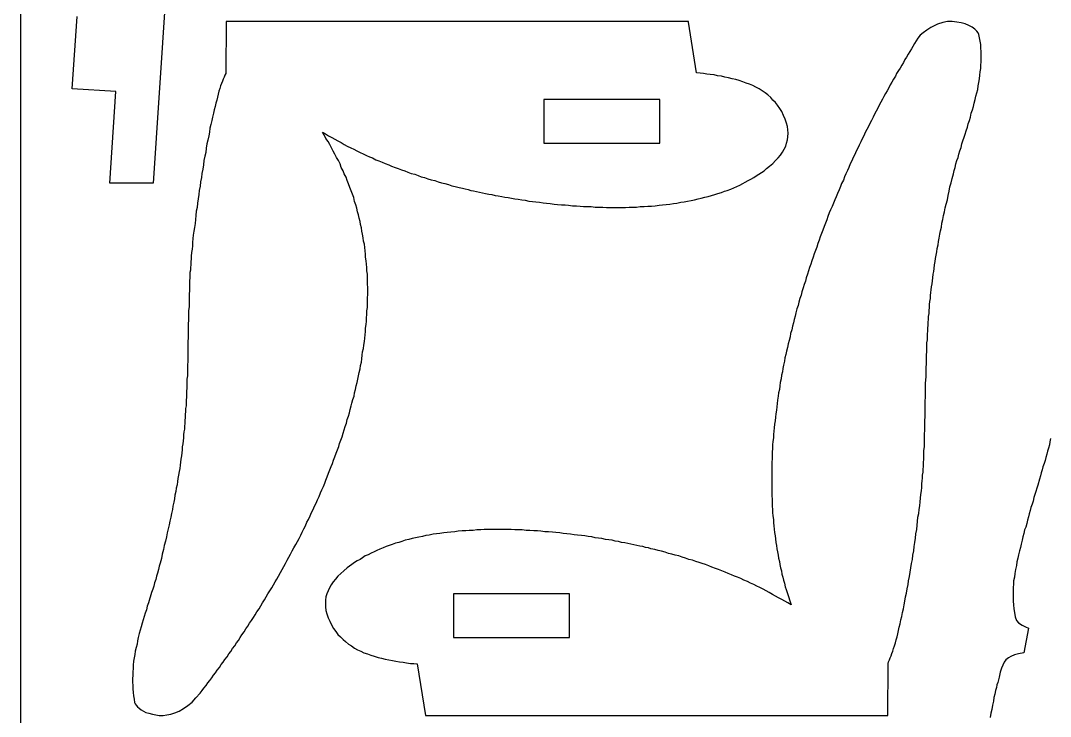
# Model space of a CAD drawing. Extents: x 11 to 591, y 39 to 419.
# Drawn here: x 11.2 to 71.6, y 62.9 to 103.7 of the extents above; entities that cross this region are included whole.
import ezdxf

# ---------------------------------------------------------------- set-up
doc = ezdxf.new("R2010")
doc.units = 0
doc.layers.get('0').update_dxf_attribs({"linetype": 'CONTINUOUS'})

msp = doc.modelspace()

# ---------------------------------------------------------------- linework, layer by layer
at = {"color": 5}
msp.add_line((11.215419, 418.930266), (11.215419, 38.955266), dxfattribs=at)
at = {"color": 3}
for p, q in [((20.115419, 111.180266), (18.990419, 94.180266)), ((14.240419, 99.705266), (14.540419, 103.955266)), ((23.265419, 103.655266), (23.240419, 100.605266)), ((50.365419, 103.655266), (23.265419, 103.655266)), ((50.365419, 103.630266), (50.365419, 103.655266)), ((50.840419, 100.655266), (50.365419, 103.630266)), ((64.565419, 103.305266), (64.340419, 103.155266)), ((64.765419, 103.405266), (64.565419, 103.305266)), ((64.965419, 103.505266), (64.765419, 103.405266)), ((65.265419, 103.605266), (64.965419, 103.505266)), ((65.540419, 103.655266), (65.265419, 103.605266)), ((65.815419, 103.655266), (65.540419, 103.655266)), ((66.090419, 103.630266), (65.815419, 103.655266)), ((66.340419, 103.580266), (66.090419, 103.630266)), ((66.590419, 103.530266), (66.340419, 103.580266)), ((66.790419, 103.430266), (66.590419, 103.530266)), ((66.990419, 103.330266), (66.790419, 103.430266)), ((67.140419, 103.205266), (66.990419, 103.330266)), ((63.815419, 102.680266), (63.715419, 102.530266)), ((63.940419, 102.855266), (63.815419, 102.680266)), ((64.115419, 103.005266), (63.940419, 102.855266)), ((64.340419, 103.155266), (64.115419, 103.005266)), ((67.265419, 103.105266), (67.140419, 103.205266)), ((67.340419, 103.005266), (67.265419, 103.105266)), ((67.390419, 102.905266), (67.340419, 103.005266)), ((67.415419, 102.705266), (67.390419, 102.905266)), ((67.465419, 102.505266), (67.415419, 102.705266)), ((63.440419, 102.055266), (63.340419, 101.905266)), ((63.515419, 102.205266), (63.440419, 102.055266)), ((63.615419, 102.380266), (63.515419, 102.205266)), ((63.715419, 102.530266), (63.615419, 102.380266)), ((67.490419, 102.305266), (67.465419, 102.505266)), ((67.490419, 102.105266), (67.490419, 102.305266)), ((67.515419, 101.905266), (67.490419, 102.105266)), ((63.040419, 101.430266), (62.965419, 101.255266)), ((63.140419, 101.580266), (63.040419, 101.430266)), ((63.240419, 101.755266), (63.140419, 101.580266)), ((63.340419, 101.905266), (63.240419, 101.755266)), ((67.515419, 101.705266), (67.515419, 101.905266)), ((67.515419, 101.505266), (67.515419, 101.705266)), ((67.515419, 101.305266), (67.515419, 101.505266)), ((62.765419, 100.930266), (62.665419, 100.780266)), ((62.865419, 101.105266), (62.765419, 100.930266)), ((62.965419, 101.255266), (62.865419, 101.105266)), ((67.465419, 100.705266), (67.490419, 100.905266)), ((67.490419, 101.105266), (67.515419, 101.305266)), ((67.490419, 100.905266), (67.490419, 101.105266)), ((23.090419, 100.280266), (23.040419, 100.155266)), ((23.140419, 100.405266), (23.090419, 100.280266)), ((23.190419, 100.505266), (23.140419, 100.405266)), ((23.240419, 100.605266), (23.190419, 100.505266)), ((51.040419, 100.630266), (50.840419, 100.655266)), ((51.240419, 100.605266), (51.040419, 100.630266)), ((51.440419, 100.580266), (51.240419, 100.605266)), ((51.640419, 100.555266), (51.440419, 100.580266)), ((51.865419, 100.530266), (51.640419, 100.555266)), ((52.065419, 100.480266), (51.865419, 100.530266)), ((52.290419, 100.455266), (52.065419, 100.480266)), ((52.490419, 100.405266), (52.290419, 100.455266)), ((52.715419, 100.355266), (52.490419, 100.405266)), ((52.915419, 100.305266), (52.715419, 100.355266)), ((53.140419, 100.255266), (52.915419, 100.305266)), ((53.340419, 100.205266), (53.140419, 100.255266)), ((53.540419, 100.130266), (53.340419, 100.205266)), ((62.390419, 100.280266), (62.290419, 100.105266)), ((62.490419, 100.455266), (62.390419, 100.280266)), ((62.565419, 100.605266), (62.490419, 100.455266)), ((62.665419, 100.780266), (62.565419, 100.605266)), ((67.390419, 100.080266), (67.415419, 100.305266)), ((67.415419, 100.305266), (67.440419, 100.505266)), ((67.440419, 100.505266), (67.465419, 100.705266)), ((16.790419, 99.555266), (14.240419, 99.705266)), ((22.890419, 99.730266), (22.840419, 99.580266)), ((22.940419, 99.880266), (22.890419, 99.730266)), ((22.990419, 100.030266), (22.940419, 99.880266)), ((23.040419, 100.155266), (22.990419, 100.030266)), ((53.740419, 100.055266), (53.540419, 100.130266)), ((53.940419, 99.980266), (53.740419, 100.055266)), ((54.140419, 99.905266), (53.940419, 99.980266)), ((54.315419, 99.805266), (54.140419, 99.905266)), ((54.515419, 99.705266), (54.315419, 99.805266)), ((54.690419, 99.605266), (54.515419, 99.705266)), ((54.865419, 99.480266), (54.690419, 99.605266)), ((62.015419, 99.605266), (61.915419, 99.430266)), ((62.115419, 99.780266), (62.015419, 99.605266)), ((62.190419, 99.955266), (62.115419, 99.780266)), ((62.290419, 100.105266), (62.190419, 99.955266)), ((67.265419, 99.480266), (67.315419, 99.680266)), ((67.315419, 99.680266), (67.340419, 99.880266)), ((67.340419, 99.880266), (67.390419, 100.080266)), ((16.440419, 94.180266), (16.790419, 99.555266)), ((22.715419, 99.055266), (22.665419, 98.880266)), ((22.765419, 99.230266), (22.715419, 99.055266)), ((22.790419, 99.405266), (22.765419, 99.230266)), ((22.840419, 99.580266), (22.790419, 99.405266)), ((55.015419, 99.355266), (54.865419, 99.480266)), ((55.190419, 99.205266), (55.015419, 99.355266)), ((55.315419, 99.055266), (55.190419, 99.205266)), ((55.465419, 98.905266), (55.315419, 99.055266)), ((61.740419, 99.105266), (61.640419, 98.930266)), ((61.815419, 99.255266), (61.740419, 99.105266)), ((61.915419, 99.430266), (61.815419, 99.255266)), ((67.115419, 98.880266), (67.165419, 99.080266)), ((67.165419, 99.080266), (67.215419, 99.280266)), ((67.215419, 99.280266), (67.265419, 99.480266)), ((22.565419, 98.480266), (22.515419, 98.280266)), ((22.615419, 98.680266), (22.565419, 98.480266)), ((22.665419, 98.880266), (22.615419, 98.680266)), ((55.590419, 98.755266), (55.465419, 98.905266)), ((55.715419, 98.555266), (55.590419, 98.755266)), ((55.840419, 98.380266), (55.715419, 98.555266)), ((61.365419, 98.405266), (61.265419, 98.230266)), ((61.465419, 98.580266), (61.365419, 98.405266)), ((61.540419, 98.755266), (61.465419, 98.580266)), ((61.640419, 98.930266), (61.540419, 98.755266)), ((66.940419, 98.280266), (67.015419, 98.480266)), ((67.015419, 98.480266), (67.065419, 98.680266)), ((67.065419, 98.680266), (67.115419, 98.880266)), ((22.415419, 97.855266), (22.365419, 97.630266)), ((22.465419, 98.055266), (22.415419, 97.855266)), ((22.515419, 98.280266), (22.465419, 98.055266)), ((55.940419, 98.155266), (55.840419, 98.380266)), ((56.040419, 97.930266), (55.940419, 98.155266)), ((56.115419, 97.705266), (56.040419, 97.930266)), ((61.090419, 97.855266), (60.990419, 97.680266)), ((61.190419, 98.055266), (61.090419, 97.855266)), ((61.265419, 98.230266), (61.190419, 98.055266)), ((66.765419, 97.655266), (66.840419, 97.855266)), ((66.840419, 97.855266), (66.890419, 98.055266)), ((66.890419, 98.055266), (66.940419, 98.280266)), ((22.315419, 97.405266), (22.290419, 97.180266)), ((22.365419, 97.630266), (22.315419, 97.405266)), ((56.165419, 97.505266), (56.115419, 97.705266)), ((56.190419, 97.305266), (56.165419, 97.505266)), ((56.215419, 97.105266), (56.190419, 97.305266)), ((60.815419, 97.330266), (60.715419, 97.155266)), ((60.915419, 97.505266), (60.815419, 97.330266)), ((60.990419, 97.680266), (60.915419, 97.505266)), ((66.590419, 97.055266), (66.640419, 97.255266)), ((66.640419, 97.255266), (66.715419, 97.455266)), ((66.715419, 97.455266), (66.765419, 97.655266)), ((22.190419, 96.705266), (22.140419, 96.480266)), ((22.240419, 96.955266), (22.190419, 96.705266)), ((22.290419, 97.180266), (22.240419, 96.955266)), ((29.015419, 97.005266), (28.915419, 97.180266)), ((28.915419, 97.180266), (29.090419, 97.080266)), ((29.115419, 96.805266), (29.015419, 97.005266)), ((29.090419, 97.080266), (29.265419, 96.955266)), ((29.240419, 96.630266), (29.115419, 96.805266)), ((29.340419, 96.455266), (29.240419, 96.630266)), ((29.265419, 96.955266), (29.465419, 96.855266)), ((29.465419, 96.855266), (29.640419, 96.755266)), ((29.640419, 96.755266), (29.815419, 96.655266)), ((29.815419, 96.655266), (30.015419, 96.555266)), ((56.115419, 96.530266), (56.165419, 96.730266)), ((56.165419, 96.730266), (56.190419, 96.905266)), ((56.190419, 96.905266), (56.215419, 97.105266)), ((60.465419, 96.605266), (60.365419, 96.405266)), ((60.540419, 96.780266), (60.465419, 96.605266)), ((60.640419, 96.955266), (60.540419, 96.780266)), ((60.715419, 97.155266), (60.640419, 96.955266)), ((66.390419, 96.480266), (66.590419, 97.055266)), ((22.065419, 95.980266), (22.015419, 95.755266)), ((22.090419, 96.230266), (22.065419, 95.980266)), ((22.140419, 96.480266), (22.090419, 96.230266)), ((29.440419, 96.255266), (29.340419, 96.455266)), ((29.540419, 96.055266), (29.440419, 96.255266)), ((29.640419, 95.880266), (29.540419, 96.055266)), ((30.015419, 96.555266), (30.190419, 96.455266)), ((30.190419, 96.455266), (30.365419, 96.355266)), ((30.365419, 96.355266), (30.565419, 96.255266)), ((30.565419, 96.255266), (30.740419, 96.180266)), ((30.740419, 96.180266), (30.915419, 96.080266)), ((30.915419, 96.080266), (31.115419, 95.980266)), ((31.115419, 95.980266), (31.290419, 95.905266)), ((55.765419, 95.830266), (55.865419, 96.005266)), ((55.865419, 96.005266), (55.965419, 96.180266)), ((55.965419, 96.180266), (56.065419, 96.355266)), ((56.065419, 96.355266), (56.115419, 96.530266)), ((60.190419, 96.055266), (60.115419, 95.855266)), ((60.290419, 96.230266), (60.190419, 96.055266)), ((60.365419, 96.405266), (60.290419, 96.230266)), ((66.215419, 95.880266), (66.265419, 96.080266)), ((66.265419, 96.080266), (66.340419, 96.280266)), ((66.340419, 96.280266), (66.390419, 96.480266)), ((21.965419, 95.505266), (21.940419, 95.255266)), ((22.015419, 95.755266), (21.965419, 95.505266)), ((29.740419, 95.680266), (29.640419, 95.880266)), ((29.840419, 95.505266), (29.740419, 95.680266)), ((29.940419, 95.305266), (29.840419, 95.505266)), ((31.290419, 95.905266), (31.490419, 95.805266)), ((31.490419, 95.805266), (31.665419, 95.730266)), ((31.665419, 95.730266), (31.840419, 95.655266)), ((31.840419, 95.655266), (32.040419, 95.555266)), ((32.040419, 95.555266), (32.215419, 95.480266)), ((32.215419, 95.480266), (32.415419, 95.405266)), ((32.415419, 95.405266), (32.590419, 95.330266)), ((55.315419, 95.330266), (55.465419, 95.505266)), ((55.465419, 95.505266), (55.615419, 95.655266)), ((55.615419, 95.655266), (55.765419, 95.830266)), ((59.940419, 95.480266), (59.840419, 95.305266)), ((60.015419, 95.680266), (59.940419, 95.480266)), ((60.115419, 95.855266), (60.015419, 95.680266)), ((66.040419, 95.305266), (66.090419, 95.505266)), ((66.090419, 95.505266), (66.165419, 95.680266)), ((66.165419, 95.680266), (66.215419, 95.880266)), ((21.890419, 95.005266), (21.840419, 94.755266)), ((21.940419, 95.255266), (21.890419, 95.005266)), ((30.015419, 95.105266), (29.940419, 95.305266)), ((30.115419, 94.905266), (30.015419, 95.105266)), ((30.190419, 94.730266), (30.115419, 94.905266)), ((32.590419, 95.330266), (32.790419, 95.255266)), ((32.790419, 95.255266), (32.965419, 95.180266)), ((32.965419, 95.180266), (33.165419, 95.105266)), ((33.165419, 95.105266), (33.340419, 95.030266)), ((33.340419, 95.030266), (33.540419, 94.955266)), ((33.540419, 94.955266), (33.740419, 94.905266)), ((33.740419, 94.905266), (33.915419, 94.830266)), ((33.915419, 94.830266), (34.115419, 94.755266)), ((54.490419, 94.705266), (54.640419, 94.805266)), ((54.640419, 94.805266), (54.790419, 94.905266)), ((54.790419, 94.905266), (54.940419, 95.030266)), ((54.940419, 95.030266), (55.115419, 95.180266)), ((55.115419, 95.180266), (55.315419, 95.330266)), ((59.690419, 94.930266), (59.590419, 94.730266)), ((59.765419, 95.105266), (59.690419, 94.930266)), ((59.840419, 95.305266), (59.765419, 95.105266)), ((65.890419, 94.730266), (65.940419, 94.930266)), ((65.940419, 94.930266), (65.990419, 95.105266)), ((65.990419, 95.105266), (66.040419, 95.305266)), ((18.990419, 94.180266), (16.440419, 94.180266)), ((21.765419, 94.255266), (21.740419, 94.005266)), ((21.815419, 94.505266), (21.765419, 94.255266)), ((21.840419, 94.755266), (21.815419, 94.505266)), ((30.290419, 94.530266), (30.190419, 94.730266)), ((30.365419, 94.330266), (30.290419, 94.530266)), ((30.440419, 94.130266), (30.365419, 94.330266)), ((34.115419, 94.755266), (34.315419, 94.705266)), ((34.315419, 94.705266), (34.515419, 94.630266)), ((34.515419, 94.630266), (34.690419, 94.555266)), ((34.690419, 94.555266), (34.890419, 94.505266)), ((34.890419, 94.505266), (35.090419, 94.430266)), ((35.090419, 94.430266), (35.290419, 94.380266)), ((35.290419, 94.380266), (35.490419, 94.330266)), ((35.490419, 94.330266), (35.690419, 94.255266)), ((35.690419, 94.255266), (35.890419, 94.205266)), ((35.890419, 94.205266), (36.090419, 94.155266)), ((53.540419, 94.155266), (53.690419, 94.230266)), ((53.690419, 94.230266), (53.865419, 94.330266)), ((53.865419, 94.330266), (54.015419, 94.405266)), ((54.015419, 94.405266), (54.190419, 94.505266)), ((54.190419, 94.505266), (54.340419, 94.605266)), ((54.340419, 94.605266), (54.490419, 94.705266)), ((59.440419, 94.355266), (59.340419, 94.155266)), ((59.515419, 94.555266), (59.440419, 94.355266)), ((59.590419, 94.730266), (59.515419, 94.555266)), ((65.690419, 93.955266), (65.765419, 94.205266)), ((65.765419, 94.205266), (65.815419, 94.455266)), ((65.815419, 94.455266), (65.890419, 94.730266)), ((21.690419, 93.755266), (21.665419, 93.505266)), ((21.740419, 94.005266), (21.690419, 93.755266)), ((30.515419, 93.930266), (30.440419, 94.130266)), ((30.590419, 93.730266), (30.515419, 93.930266)), ((30.665419, 93.530266), (30.590419, 93.730266)), ((36.090419, 94.155266), (36.290419, 94.105266)), ((36.290419, 94.105266), (36.490419, 94.030266)), ((36.490419, 94.030266), (36.690419, 93.980266)), ((36.690419, 93.980266), (36.915419, 93.930266)), ((36.915419, 93.930266), (37.115419, 93.880266)), ((37.115419, 93.880266), (37.265419, 93.855266)), ((37.265419, 93.855266), (37.440419, 93.805266)), ((37.440419, 93.805266), (37.615419, 93.755266)), ((37.615419, 93.755266), (37.765419, 93.730266)), ((37.765419, 93.730266), (37.940419, 93.680266)), ((37.940419, 93.680266), (38.115419, 93.655266)), ((38.115419, 93.655266), (38.290419, 93.605266)), ((38.290419, 93.605266), (38.465419, 93.580266)), ((38.465419, 93.580266), (38.665419, 93.530266)), ((51.915419, 93.505266), (52.090419, 93.580266)), ((52.090419, 93.580266), (52.290419, 93.630266)), ((52.290419, 93.630266), (52.465419, 93.705266)), ((52.465419, 93.705266), (52.640419, 93.755266)), ((52.640419, 93.755266), (52.840419, 93.830266)), ((52.840419, 93.830266), (53.015419, 93.905266)), ((53.015419, 93.905266), (53.190419, 93.980266)), ((53.190419, 93.980266), (53.365419, 94.055266)), ((53.365419, 94.055266), (53.540419, 94.155266)), ((59.090419, 93.580266), (59.015419, 93.380266)), ((59.190419, 93.780266), (59.090419, 93.580266)), ((59.265419, 93.980266), (59.190419, 93.780266)), ((59.340419, 94.155266), (59.265419, 93.980266)), ((65.590419, 93.455266), (65.640419, 93.705266)), ((65.640419, 93.705266), (65.690419, 93.955266)), ((21.590419, 93.005266), (21.565419, 92.755266)), ((21.615419, 93.255266), (21.590419, 93.005266)), ((21.665419, 93.505266), (21.615419, 93.255266)), ((30.740419, 93.330266), (30.665419, 93.530266)), ((30.790419, 93.105266), (30.740419, 93.330266)), ((30.865419, 92.905266), (30.790419, 93.105266)), ((38.665419, 93.530266), (38.840419, 93.505266)), ((38.840419, 93.505266), (39.040419, 93.455266)), ((39.040419, 93.455266), (39.215419, 93.430266)), ((39.215419, 93.430266), (39.415419, 93.405266)), ((39.415419, 93.405266), (39.590419, 93.355266)), ((39.590419, 93.355266), (39.790419, 93.330266)), ((39.790419, 93.330266), (39.990419, 93.305266)), ((39.990419, 93.305266), (40.190419, 93.255266)), ((40.190419, 93.255266), (40.390419, 93.230266)), ((40.390419, 93.230266), (40.590419, 93.205266)), ((40.590419, 93.205266), (40.790419, 93.180266)), ((40.790419, 93.180266), (41.015419, 93.130266)), ((41.015419, 93.130266), (41.215419, 93.105266)), ((41.215419, 93.105266), (41.415419, 93.080266)), ((41.415419, 93.080266), (41.640419, 93.055266)), ((41.640419, 93.055266), (41.840419, 93.030266)), ((41.840419, 93.030266), (42.040419, 93.005266)), ((42.040419, 93.005266), (42.265419, 92.980266)), ((42.265419, 92.980266), (42.490419, 92.955266)), ((49.265419, 92.955266), (49.490419, 92.980266)), ((49.490419, 92.980266), (49.690419, 93.005266)), ((49.690419, 93.005266), (49.915419, 93.055266)), ((49.915419, 93.055266), (50.115419, 93.080266)), ((50.115419, 93.080266), (50.315419, 93.130266)), ((50.315419, 93.130266), (50.515419, 93.155266)), ((50.515419, 93.155266), (50.715419, 93.205266)), ((50.715419, 93.205266), (50.940419, 93.255266)), ((50.940419, 93.255266), (51.115419, 93.305266)), ((51.115419, 93.305266), (51.315419, 93.355266)), ((51.315419, 93.355266), (51.515419, 93.405266)), ((51.515419, 93.405266), (51.715419, 93.455266)), ((51.715419, 93.455266), (51.915419, 93.505266)), ((58.865419, 93.005266), (58.790419, 92.805266)), ((58.940419, 93.205266), (58.865419, 93.005266)), ((59.015419, 93.380266), (58.940419, 93.205266)), ((65.465419, 92.955266), (65.540419, 93.205266)), ((65.540419, 93.205266), (65.590419, 93.455266)), ((21.515419, 92.530266), (21.490419, 92.280266)), ((21.565419, 92.755266), (21.515419, 92.530266)), ((30.915419, 92.705266), (30.865419, 92.905266)), ((30.965419, 92.505266), (30.915419, 92.705266)), ((31.015419, 92.330266), (30.965419, 92.505266)), ((42.490419, 92.955266), (42.690419, 92.930266)), ((42.690419, 92.930266), (42.915419, 92.905266)), ((42.915419, 92.905266), (43.140419, 92.905266)), ((43.140419, 92.905266), (43.340419, 92.880266)), ((43.340419, 92.880266), (43.565419, 92.855266)), ((43.565419, 92.855266), (43.790419, 92.855266)), ((43.790419, 92.855266), (44.015419, 92.830266)), ((44.015419, 92.830266), (44.215419, 92.805266)), ((44.215419, 92.805266), (44.440419, 92.805266)), ((44.440419, 92.805266), (44.665419, 92.805266)), ((44.665419, 92.805266), (44.890419, 92.780266)), ((44.890419, 92.780266), (45.115419, 92.780266)), ((45.115419, 92.780266), (45.340419, 92.780266)), ((45.340419, 92.780266), (45.565419, 92.755266)), ((45.565419, 92.755266), (45.765419, 92.755266)), ((45.765419, 92.755266), (45.990419, 92.755266)), ((45.990419, 92.755266), (46.215419, 92.755266)), ((46.215419, 92.755266), (46.440419, 92.755266)), ((46.440419, 92.755266), (46.665419, 92.755266)), ((46.665419, 92.755266), (46.890419, 92.780266)), ((46.890419, 92.780266), (47.115419, 92.780266)), ((47.115419, 92.780266), (47.315419, 92.780266)), ((47.315419, 92.780266), (47.540419, 92.805266)), ((47.540419, 92.805266), (47.765419, 92.805266)), ((47.765419, 92.805266), (47.990419, 92.830266)), ((47.990419, 92.830266), (48.190419, 92.830266)), ((48.190419, 92.830266), (48.415419, 92.855266)), ((48.415419, 92.855266), (48.640419, 92.880266)), ((48.640419, 92.880266), (48.840419, 92.905266)), ((48.840419, 92.905266), (49.065419, 92.930266)), ((49.065419, 92.930266), (49.265419, 92.955266)), ((58.615419, 92.430266), (58.540419, 92.230266)), ((58.690419, 92.605266), (58.615419, 92.430266)), ((58.790419, 92.805266), (58.690419, 92.605266)), ((65.315419, 92.280266), (65.365419, 92.505266)), ((65.365419, 92.505266), (65.415419, 92.730266)), ((65.415419, 92.730266), (65.465419, 92.955266)), ((21.440419, 91.805266), (21.415419, 91.580266)), ((21.465419, 92.055266), (21.440419, 91.805266)), ((21.490419, 92.280266), (21.465419, 92.055266)), ((31.065419, 92.130266), (31.015419, 92.330266)), ((31.115419, 91.930266), (31.065419, 92.130266)), ((31.140419, 91.755266), (31.115419, 91.930266)), ((31.190419, 91.555266), (31.140419, 91.755266)), ((58.390419, 91.830266), (58.315419, 91.630266)), ((58.465419, 92.030266), (58.390419, 91.830266)), ((58.540419, 92.230266), (58.465419, 92.030266)), ((65.190419, 91.605266), (65.215419, 91.830266)), ((65.215419, 91.830266), (65.265419, 92.055266)), ((65.265419, 92.055266), (65.315419, 92.280266)), ((21.365419, 91.355266), (21.340419, 91.130266)), ((21.415419, 91.580266), (21.365419, 91.355266)), ((31.215419, 91.355266), (31.190419, 91.555266)), ((31.265419, 91.180266), (31.215419, 91.355266)), ((31.290419, 90.980266), (31.265419, 91.180266)), ((58.165419, 91.230266), (58.090419, 91.030266)), ((58.240419, 91.430266), (58.165419, 91.230266)), ((58.315419, 91.630266), (58.240419, 91.430266)), ((65.065419, 90.955266), (65.090419, 91.180266)), ((65.090419, 91.180266), (65.140419, 91.380266)), ((65.140419, 91.380266), (65.190419, 91.605266)), ((21.315419, 90.930266), (21.290419, 90.705266)), ((21.290419, 90.705266), (21.290419, 90.505266)), ((21.340419, 91.130266), (21.315419, 90.930266)), ((31.315419, 90.780266), (31.290419, 90.980266)), ((31.365419, 90.605266), (31.315419, 90.780266)), ((31.390419, 90.405266), (31.365419, 90.605266)), ((57.940419, 90.630266), (57.890419, 90.430266)), ((58.015419, 90.830266), (57.940419, 90.630266)), ((58.090419, 91.030266), (58.015419, 90.830266)), ((64.940419, 90.355266), (64.990419, 90.555266)), ((64.990419, 90.555266), (65.015419, 90.755266)), ((65.015419, 90.755266), (65.065419, 90.955266)), ((21.240419, 90.105266), (21.215419, 89.905266)), ((21.265419, 90.305266), (21.240419, 90.105266)), ((21.290419, 90.505266), (21.265419, 90.305266)), ((31.415419, 90.205266), (31.390419, 90.405266)), ((31.440419, 90.005266), (31.415419, 90.205266)), ((31.440419, 89.830266), (31.440419, 90.005266)), ((57.740419, 90.030266), (57.665419, 89.830266)), ((57.815419, 90.230266), (57.740419, 90.030266)), ((57.890419, 90.430266), (57.815419, 90.230266)), ((64.840419, 89.755266), (64.890419, 89.955266)), ((64.890419, 89.955266), (64.915419, 90.155266)), ((64.915419, 90.155266), (64.940419, 90.355266)), ((21.190419, 89.380266), (21.165419, 89.230266)), ((21.215419, 89.730266), (21.190419, 89.555266)), ((21.190419, 89.555266), (21.190419, 89.380266)), ((21.215419, 89.905266), (21.215419, 89.730266)), ((31.465419, 89.630266), (31.440419, 89.830266)), ((31.490419, 89.430266), (31.465419, 89.630266)), ((31.515419, 89.230266), (31.490419, 89.430266)), ((57.540419, 89.430266), (57.465419, 89.230266)), ((57.590419, 89.630266), (57.540419, 89.430266)), ((57.665419, 89.830266), (57.590419, 89.630266)), ((64.765419, 89.180266), (64.790419, 89.380266)), ((64.790419, 89.380266), (64.815419, 89.580266)), ((64.815419, 89.580266), (64.840419, 89.755266)), ((21.165419, 89.080266), (21.140419, 88.930266)), ((21.140419, 88.930266), (21.140419, 88.780266)), ((21.140419, 88.780266), (21.140419, 88.655266)), ((21.165419, 89.230266), (21.165419, 89.080266)), ((31.515419, 89.030266), (31.515419, 89.230266)), ((31.540419, 88.830266), (31.515419, 89.030266)), ((31.540419, 88.655266), (31.540419, 88.830266)), ((57.340419, 88.830266), (57.265419, 88.630266)), ((57.390419, 89.030266), (57.340419, 88.830266)), ((57.465419, 89.230266), (57.390419, 89.030266)), ((64.690419, 88.630266), (64.715419, 88.830266)), ((64.715419, 88.830266), (64.740419, 89.005266)), ((64.740419, 89.005266), (64.765419, 89.180266)), ((21.140419, 88.655266), (21.115419, 88.405266)), ((21.115419, 88.405266), (21.115419, 88.155266)), ((21.115419, 88.155266), (21.115419, 87.905266)), ((31.540419, 88.455266), (31.540419, 88.655266)), ((31.540419, 88.255266), (31.540419, 88.455266)), ((31.565419, 88.055266), (31.540419, 88.255266)), ((57.140419, 88.230266), (57.090419, 88.030266)), ((57.215419, 88.430266), (57.140419, 88.230266)), ((57.265419, 88.630266), (57.215419, 88.430266)), ((64.615419, 88.105266), (64.640419, 88.280266)), ((64.640419, 88.280266), (64.665419, 88.455266)), ((64.665419, 88.455266), (64.690419, 88.630266)), ((21.115419, 87.905266), (21.090419, 87.655266)), ((21.090419, 87.655266), (21.090419, 87.405266)), ((31.540419, 87.455266), (31.565419, 87.655266)), ((31.565419, 87.855266), (31.565419, 88.055266)), ((31.565419, 87.655266), (31.565419, 87.855266)), ((56.965419, 87.605266), (56.890419, 87.405266)), ((57.015419, 87.805266), (56.965419, 87.605266)), ((57.090419, 88.030266), (57.015419, 87.805266)), ((64.540419, 87.580266), (64.565419, 87.755266)), ((64.540419, 87.405266), (64.540419, 87.580266)), ((64.565419, 87.755266), (64.590419, 87.930266)), ((64.590419, 87.930266), (64.615419, 88.105266)), ((21.090419, 86.930266), (21.065419, 86.705266)), ((21.090419, 87.405266), (21.090419, 87.155266)), ((21.090419, 87.155266), (21.090419, 86.930266)), ((31.540419, 87.255266), (31.540419, 87.455266)), ((31.540419, 87.055266), (31.540419, 87.255266)), ((31.540419, 86.880266), (31.540419, 87.055266)), ((56.790419, 87.005266), (56.715419, 86.805266)), ((56.840419, 87.205266), (56.790419, 87.005266)), ((56.890419, 87.405266), (56.840419, 87.205266)), ((64.490419, 87.055266), (64.515419, 87.230266)), ((64.490419, 86.880266), (64.490419, 87.055266)), ((64.515419, 87.230266), (64.540419, 87.405266)), ((21.065419, 86.705266), (21.065419, 86.255266)), ((31.490419, 86.280266), (31.515419, 86.480266)), ((31.515419, 86.680266), (31.540419, 86.880266)), ((31.515419, 86.480266), (31.515419, 86.680266)), ((56.615419, 86.380266), (56.565419, 86.180266)), ((56.665419, 86.580266), (56.615419, 86.380266)), ((56.715419, 86.805266), (56.665419, 86.580266)), ((64.440419, 86.355266), (64.465419, 86.530266)), ((64.440419, 86.180266), (64.440419, 86.355266)), ((64.465419, 86.705266), (64.490419, 86.880266)), ((64.465419, 86.530266), (64.465419, 86.705266)), ((21.040419, 85.805266), (21.015419, 84.180266)), ((21.065419, 86.255266), (21.040419, 85.805266)), ((31.440419, 85.680266), (31.465419, 85.880266)), ((31.465419, 85.880266), (31.490419, 86.080266)), ((31.490419, 86.080266), (31.490419, 86.280266)), ((56.465419, 85.780266), (56.415419, 85.580266)), ((56.515419, 85.980266), (56.465419, 85.780266)), ((56.565419, 86.180266), (56.515419, 85.980266)), ((64.390419, 85.680266), (64.415419, 85.855266)), ((64.415419, 86.030266), (64.440419, 86.180266)), ((64.415419, 85.855266), (64.415419, 86.030266)), ((31.390419, 85.080266), (31.415419, 85.280266)), ((31.415419, 85.280266), (31.440419, 85.480266)), ((31.440419, 85.480266), (31.440419, 85.680266)), ((56.315419, 85.155266), (56.265419, 84.955266)), ((56.340419, 85.355266), (56.315419, 85.155266)), ((56.415419, 85.580266), (56.340419, 85.355266)), ((64.365419, 85.330266), (64.390419, 85.505266)), ((64.365419, 85.155266), (64.365419, 85.330266)), ((64.365419, 84.980266), (64.365419, 85.155266)), ((64.390419, 85.505266), (64.390419, 85.680266)), ((31.315419, 84.480266), (31.340419, 84.680266)), ((31.340419, 84.680266), (31.365419, 84.880266)), ((31.365419, 84.880266), (31.390419, 85.080266)), ((56.165419, 84.530266), (56.115419, 84.330266)), ((56.215419, 84.755266), (56.165419, 84.530266)), ((56.265419, 84.955266), (56.215419, 84.755266)), ((64.340419, 84.805266), (64.365419, 84.980266)), ((64.340419, 84.630266), (64.340419, 84.805266)), ((64.340419, 84.455266), (64.340419, 84.630266)), ((21.015419, 84.180266), (21.015419, 83.805266)), ((31.215419, 83.880266), (31.240419, 84.080266)), ((31.240419, 84.080266), (31.265419, 84.280266)), ((31.265419, 84.280266), (31.315419, 84.480266)), ((56.015419, 83.930266), (55.990419, 83.730266)), ((56.065419, 84.130266), (56.015419, 83.930266)), ((56.115419, 84.330266), (56.065419, 84.130266)), ((64.315419, 84.105266), (64.340419, 84.280266)), ((64.315419, 83.930266), (64.315419, 84.105266)), ((64.315419, 83.755266), (64.315419, 83.930266)), ((64.340419, 84.280266), (64.340419, 84.455266)), ((21.015419, 83.805266), (20.990419, 83.430266)), ((20.990419, 83.430266), (20.990419, 83.230266)), ((31.115419, 83.280266), (31.140419, 83.480266)), ((31.140419, 83.480266), (31.190419, 83.680266)), ((31.190419, 83.680266), (31.215419, 83.880266)), ((55.890419, 83.305266), (55.865419, 83.105266)), ((55.940419, 83.505266), (55.890419, 83.305266)), ((55.990419, 83.730266), (55.940419, 83.505266)), ((64.290419, 83.380266), (64.315419, 83.555266)), ((64.290419, 83.205266), (64.290419, 83.380266)), ((64.315419, 83.555266), (64.315419, 83.755266)), ((20.990419, 82.880266), (20.965419, 82.680266)), ((20.990419, 83.230266), (20.990419, 83.055266)), ((20.990419, 83.055266), (20.990419, 82.880266)), ((30.990419, 82.680266), (31.015419, 82.880266)), ((31.015419, 82.880266), (31.065419, 83.080266)), ((31.065419, 83.080266), (31.115419, 83.280266)), ((55.790419, 82.705266), (55.740419, 82.480266)), ((55.815419, 82.905266), (55.790419, 82.705266)), ((55.865419, 83.105266), (55.815419, 82.905266)), ((64.265419, 82.430266), (64.290419, 82.830266)), ((64.290419, 82.830266), (64.290419, 83.205266)), ((20.965419, 82.155266), (20.940419, 81.980266)), ((20.965419, 82.680266), (20.965419, 82.505266)), ((20.965419, 82.505266), (20.965419, 82.330266)), ((20.965419, 82.330266), (20.965419, 82.155266)), ((30.840419, 82.080266), (30.890419, 82.280266)), ((30.890419, 82.280266), (30.940419, 82.480266)), ((30.940419, 82.480266), (30.990419, 82.680266)), ((55.715419, 82.280266), (55.690419, 82.080266)), ((55.740419, 82.480266), (55.715419, 82.280266)), ((64.240419, 80.580266), (64.265419, 82.430266)), ((20.940419, 81.630266), (20.915419, 81.455266)), ((20.940419, 81.980266), (20.940419, 81.805266)), ((20.940419, 81.805266), (20.940419, 81.630266)), ((30.690419, 81.480266), (30.765419, 81.680266)), ((30.765419, 81.680266), (30.790419, 81.880266)), ((30.790419, 81.880266), (30.840419, 82.080266)), ((55.615419, 81.680266), (55.590419, 81.455266)), ((55.640419, 81.880266), (55.615419, 81.680266)), ((55.690419, 82.080266), (55.640419, 81.880266)), ((20.915419, 81.105266), (20.890419, 80.955266)), ((20.890419, 80.955266), (20.890419, 80.780266)), ((20.915419, 81.455266), (20.915419, 81.280266)), ((20.915419, 81.280266), (20.915419, 81.105266)), ((30.490419, 80.705266), (30.540419, 80.905266)), ((30.540419, 80.905266), (30.590419, 81.105266)), ((30.590419, 81.105266), (30.640419, 81.280266)), ((30.640419, 81.280266), (30.690419, 81.480266)), ((55.540419, 81.055266), (55.515419, 80.855266)), ((55.565419, 81.255266), (55.540419, 81.055266)), ((55.590419, 81.455266), (55.565419, 81.255266)), ((20.865419, 80.430266), (20.840419, 80.255266)), ((20.890419, 80.780266), (20.865419, 80.605266)), ((20.865419, 80.605266), (20.865419, 80.430266)), ((30.315419, 80.105266), (30.365419, 80.305266)), ((30.365419, 80.305266), (30.440419, 80.505266)), ((30.440419, 80.505266), (30.490419, 80.705266)), ((55.465419, 80.455266), (55.440419, 80.230266)), ((55.490419, 80.655266), (55.465419, 80.455266)), ((55.515419, 80.855266), (55.490419, 80.655266)), ((64.215419, 80.130266), (64.240419, 80.580266)), ((20.815419, 79.755266), (20.790419, 79.580266)), ((20.840419, 80.080266), (20.815419, 79.930266)), ((20.815419, 79.930266), (20.815419, 79.755266)), ((20.840419, 80.255266), (20.840419, 80.080266)), ((30.115419, 79.505266), (30.190419, 79.705266)), ((30.190419, 79.705266), (30.240419, 79.905266)), ((30.240419, 79.905266), (30.315419, 80.105266)), ((55.390419, 79.830266), (55.365419, 79.630266)), ((55.415419, 80.030266), (55.390419, 79.830266)), ((55.440419, 80.230266), (55.415419, 80.030266)), ((64.190419, 79.455266), (64.215419, 79.680266)), ((64.215419, 79.680266), (64.215419, 80.130266)), ((20.765419, 79.230266), (20.740419, 79.055266)), ((20.790419, 79.580266), (20.765419, 79.405266)), ((20.765419, 79.405266), (20.765419, 79.230266)), ((29.915419, 78.905266), (29.990419, 79.105266)), ((29.990419, 79.105266), (30.065419, 79.305266)), ((30.065419, 79.305266), (30.115419, 79.505266)), ((55.340419, 79.230266), (55.315419, 79.030266)), ((55.365419, 79.630266), (55.340419, 79.430266)), ((55.340419, 79.430266), (55.340419, 79.230266)), ((64.190419, 79.205266), (64.190419, 79.455266)), ((64.190419, 78.980266), (64.190419, 79.205266)), ((71.590419, 79.205266), (71.540419, 79.005266)), ((20.690419, 78.530266), (20.665419, 78.355266)), ((20.715419, 78.880266), (20.690419, 78.705266)), ((20.690419, 78.705266), (20.690419, 78.530266)), ((20.740419, 79.055266), (20.715419, 78.880266)), ((29.715419, 78.330266), (29.790419, 78.530266)), ((29.790419, 78.530266), (29.865419, 78.730266)), ((29.865419, 78.730266), (29.915419, 78.905266)), ((55.290419, 78.605266), (55.265419, 78.405266)), ((55.315419, 79.030266), (55.290419, 78.830266)), ((55.290419, 78.830266), (55.290419, 78.605266)), ((64.165419, 78.480266), (64.190419, 78.730266)), ((64.165419, 78.230266), (64.165419, 78.480266)), ((64.190419, 78.730266), (64.190419, 78.980266)), ((71.465419, 78.630266), (71.415419, 78.455266)), ((71.515419, 78.830266), (71.465419, 78.630266)), ((71.540419, 79.005266), (71.515419, 78.830266)), ((20.615419, 77.980266), (20.590419, 77.805266)), ((20.640419, 78.180266), (20.615419, 77.980266)), ((20.665419, 78.355266), (20.640419, 78.180266)), ((29.490419, 77.730266), (29.565419, 77.930266)), ((29.565419, 77.930266), (29.640419, 78.130266)), ((29.640419, 78.130266), (29.715419, 78.330266)), ((55.265419, 78.005266), (55.240419, 77.805266)), ((55.265419, 78.405266), (55.265419, 78.205266)), ((55.265419, 78.205266), (55.265419, 78.005266)), ((64.140419, 77.830266), (64.165419, 77.955266)), ((64.165419, 77.955266), (64.165419, 78.230266)), ((71.265419, 77.905266), (71.215419, 77.730266)), ((71.315419, 78.080266), (71.265419, 77.905266)), ((71.365419, 78.280266), (71.315419, 78.080266)), ((71.415419, 78.455266), (71.365419, 78.280266)), ((20.540419, 77.430266), (20.515419, 77.255266)), ((20.565419, 77.630266), (20.540419, 77.430266)), ((20.590419, 77.805266), (20.565419, 77.630266)), ((29.265419, 77.155266), (29.340419, 77.355266)), ((29.340419, 77.355266), (29.415419, 77.555266)), ((29.415419, 77.555266), (29.490419, 77.730266)), ((55.240419, 77.805266), (55.240419, 77.605266)), ((55.240419, 77.605266), (55.240419, 77.405266)), ((55.240419, 77.405266), (55.240419, 77.205266)), ((64.115419, 77.405266), (64.140419, 77.555266)), ((64.115419, 77.230266), (64.115419, 77.405266)), ((64.140419, 77.705266), (64.140419, 77.830266)), ((64.140419, 77.555266), (64.140419, 77.705266)), ((71.090419, 77.355266), (71.040419, 77.180266)), ((71.140419, 77.530266), (71.090419, 77.355266)), ((71.215419, 77.730266), (71.140419, 77.530266)), ((20.415419, 76.680266), (20.390419, 76.480266)), ((20.440419, 76.855266), (20.415419, 76.680266)), ((20.465419, 77.055266), (20.440419, 76.855266)), ((20.515419, 77.255266), (20.465419, 77.055266)), ((29.040419, 76.580266), (29.115419, 76.755266)), ((29.115419, 76.755266), (29.190419, 76.955266)), ((29.190419, 76.955266), (29.265419, 77.155266)), ((55.240419, 77.205266), (55.240419, 77.005266)), ((55.240419, 77.005266), (55.240419, 76.805266)), ((55.240419, 76.805266), (55.240419, 76.605266)), ((64.040419, 76.530266), (64.065419, 76.705266)), ((64.065419, 76.705266), (64.090419, 76.880266)), ((64.090419, 77.055266), (64.115419, 77.230266)), ((64.090419, 76.880266), (64.090419, 77.055266)), ((70.940419, 76.805266), (70.840419, 76.455266)), ((70.990419, 77.005266), (70.940419, 76.805266)), ((71.040419, 77.180266), (70.990419, 77.005266)), ((20.315419, 76.080266), (20.265419, 75.880266)), ((20.340419, 76.280266), (20.315419, 76.080266)), ((20.390419, 76.480266), (20.340419, 76.280266)), ((28.790419, 76.005266), (28.865419, 76.180266)), ((28.865419, 76.180266), (28.965419, 76.380266)), ((28.965419, 76.380266), (29.040419, 76.580266)), ((55.240419, 76.605266), (55.240419, 76.405266)), ((55.240419, 76.405266), (55.240419, 76.205266)), ((55.240419, 76.205266), (55.240419, 76.030266)), ((63.990419, 75.905266), (64.015419, 76.130266)), ((64.015419, 76.130266), (64.040419, 76.330266)), ((64.040419, 76.330266), (64.040419, 76.530266)), ((70.840419, 76.455266), (70.665419, 75.905266)), ((20.190419, 75.455266), (20.140419, 75.230266)), ((20.240419, 75.655266), (20.190419, 75.455266)), ((20.265419, 75.880266), (20.240419, 75.655266)), ((28.540419, 75.405266), (28.615419, 75.605266)), ((28.615419, 75.605266), (28.715419, 75.805266)), ((28.715419, 75.805266), (28.790419, 76.005266)), ((55.240419, 76.030266), (55.240419, 75.830266)), ((55.240419, 75.830266), (55.265419, 75.630266)), ((55.265419, 75.630266), (55.265419, 75.430266)), ((63.915419, 75.255266), (63.940419, 75.480266)), ((63.940419, 75.480266), (63.965419, 75.705266)), ((63.965419, 75.705266), (63.990419, 75.905266)), ((70.565419, 75.530266), (70.515419, 75.355266)), ((70.615419, 75.730266), (70.565419, 75.530266)), ((70.665419, 75.905266), (70.615419, 75.730266)), ((20.115419, 75.030266), (20.065419, 74.805266)), ((20.140419, 75.230266), (20.115419, 75.030266)), ((28.190419, 74.655266), (28.265419, 74.855266)), ((28.265419, 74.855266), (28.365419, 75.030266)), ((28.365419, 75.030266), (28.440419, 75.230266)), ((28.440419, 75.230266), (28.540419, 75.405266)), ((55.265419, 75.430266), (55.265419, 75.230266)), ((55.265419, 75.230266), (55.290419, 75.030266)), ((55.290419, 75.030266), (55.290419, 74.855266)), ((55.290419, 74.855266), (55.315419, 74.655266)), ((63.865419, 74.805266), (63.890419, 75.030266)), ((63.890419, 75.030266), (63.915419, 75.255266)), ((70.390419, 74.980266), (70.340419, 74.780266)), ((70.440419, 75.155266), (70.390419, 74.980266)), ((70.515419, 75.355266), (70.440419, 75.155266)), ((19.965419, 74.355266), (19.915419, 74.130266)), ((20.015419, 74.580266), (19.965419, 74.355266)), ((20.065419, 74.805266), (20.015419, 74.580266)), ((27.915419, 74.080266), (27.990419, 74.280266)), ((27.990419, 74.280266), (28.090419, 74.455266)), ((28.090419, 74.455266), (28.190419, 74.655266)), ((55.315419, 74.655266), (55.340419, 74.455266)), ((55.340419, 74.455266), (55.340419, 74.255266)), ((55.340419, 74.255266), (55.365419, 74.080266)), ((63.765419, 74.105266), (63.790419, 74.330266)), ((63.790419, 74.330266), (63.815419, 74.580266)), ((63.815419, 74.580266), (63.865419, 74.805266)), ((70.240419, 74.405266), (70.190419, 74.205266)), ((70.290419, 74.605266), (70.240419, 74.405266)), ((70.340419, 74.780266), (70.290419, 74.605266)), ((19.815419, 73.655266), (19.765419, 73.430266)), ((19.865419, 73.905266), (19.815419, 73.655266)), ((19.915419, 74.130266), (19.865419, 73.905266)), ((27.640419, 73.530266), (27.715419, 73.705266)), ((27.715419, 73.705266), (27.815419, 73.905266)), ((27.815419, 73.905266), (27.915419, 74.080266)), ((36.015419, 73.655266), (35.790419, 73.630266)), ((36.215419, 73.680266), (36.015419, 73.655266)), ((36.440419, 73.705266), (36.215419, 73.680266)), ((36.665419, 73.730266), (36.440419, 73.705266)), ((36.865419, 73.755266), (36.665419, 73.730266)), ((37.090419, 73.780266), (36.865419, 73.755266)), ((37.315419, 73.780266), (37.090419, 73.780266)), ((37.515419, 73.805266), (37.315419, 73.780266)), ((37.740419, 73.805266), (37.515419, 73.805266)), ((37.965419, 73.830266), (37.740419, 73.805266)), ((38.190419, 73.830266), (37.965419, 73.830266)), ((38.390419, 73.855266), (38.190419, 73.830266)), ((38.615419, 73.855266), (38.390419, 73.855266)), ((38.840419, 73.855266), (38.615419, 73.855266)), ((39.065419, 73.855266), (38.840419, 73.855266)), ((39.290419, 73.855266), (39.065419, 73.855266)), ((39.515419, 73.855266), (39.290419, 73.855266)), ((39.740419, 73.855266), (39.515419, 73.855266)), ((39.965419, 73.855266), (39.740419, 73.855266)), ((40.190419, 73.830266), (39.965419, 73.855266)), ((40.390419, 73.830266), (40.190419, 73.830266)), ((40.615419, 73.830266), (40.390419, 73.830266)), ((40.840419, 73.805266), (40.615419, 73.830266)), ((41.065419, 73.805266), (40.840419, 73.805266)), ((41.290419, 73.780266), (41.065419, 73.805266)), ((41.515419, 73.780266), (41.290419, 73.780266)), ((41.715419, 73.755266), (41.515419, 73.780266)), ((41.940419, 73.730266), (41.715419, 73.755266)), ((42.165419, 73.730266), (41.940419, 73.730266)), ((42.390419, 73.705266), (42.165419, 73.730266)), ((42.590419, 73.680266), (42.390419, 73.705266)), ((42.815419, 73.655266), (42.590419, 73.680266)), ((43.015419, 73.630266), (42.815419, 73.655266)), ((55.365419, 74.080266), (55.390419, 73.880266)), ((55.390419, 73.880266), (55.415419, 73.680266)), ((55.415419, 73.680266), (55.440419, 73.480266)), ((63.690419, 73.605266), (63.740419, 73.855266)), ((63.740419, 73.855266), (63.765419, 74.105266)), ((70.065419, 73.830266), (70.015419, 73.630266)), ((70.140419, 74.005266), (70.065419, 73.830266)), ((70.190419, 74.205266), (70.140419, 74.005266)), ((19.715419, 73.180266), (19.640419, 72.930266)), ((19.765419, 73.430266), (19.715419, 73.180266)), ((27.340419, 72.980266), (27.440419, 73.155266)), ((27.440419, 73.155266), (27.540419, 73.330266)), ((27.540419, 73.330266), (27.640419, 73.530266)), ((33.190419, 73.055266), (32.990419, 72.980266)), ((33.390419, 73.105266), (33.190419, 73.055266)), ((33.565419, 73.155266), (33.390419, 73.105266)), ((33.765419, 73.230266), (33.565419, 73.155266)), ((33.965419, 73.280266), (33.765419, 73.230266)), ((34.165419, 73.330266), (33.965419, 73.280266)), ((34.365419, 73.380266), (34.165419, 73.330266)), ((34.565419, 73.405266), (34.365419, 73.380266)), ((34.765419, 73.455266), (34.565419, 73.405266)), ((34.965419, 73.505266), (34.765419, 73.455266)), ((35.165419, 73.530266), (34.965419, 73.505266)), ((35.390419, 73.580266), (35.165419, 73.530266)), ((35.590419, 73.605266), (35.390419, 73.580266)), ((35.790419, 73.630266), (35.590419, 73.605266)), ((43.240419, 73.605266), (43.015419, 73.630266)), ((43.440419, 73.580266), (43.240419, 73.605266)), ((43.665419, 73.555266), (43.440419, 73.580266)), ((43.865419, 73.530266), (43.665419, 73.555266)), ((44.090419, 73.505266), (43.865419, 73.530266)), ((44.290419, 73.480266), (44.090419, 73.505266)), ((44.490419, 73.455266), (44.290419, 73.480266)), ((44.690419, 73.430266), (44.490419, 73.455266)), ((44.890419, 73.380266), (44.690419, 73.430266)), ((45.090419, 73.355266), (44.890419, 73.380266)), ((45.290419, 73.330266), (45.090419, 73.355266)), ((45.490419, 73.280266), (45.290419, 73.330266)), ((45.690419, 73.255266), (45.490419, 73.280266)), ((45.890419, 73.230266), (45.690419, 73.255266)), ((46.065419, 73.180266), (45.890419, 73.230266)), ((46.265419, 73.155266), (46.065419, 73.180266)), ((46.440419, 73.105266), (46.265419, 73.155266)), ((46.640419, 73.080266), (46.440419, 73.105266)), ((46.815419, 73.030266), (46.640419, 73.080266)), ((55.440419, 73.480266), (55.465419, 73.305266)), ((55.465419, 73.305266), (55.490419, 73.105266)), ((55.490419, 73.105266), (55.515419, 72.930266)), ((63.590419, 72.855266), (63.640419, 73.105266)), ((63.640419, 73.105266), (63.665419, 73.355266)), ((63.665419, 73.355266), (63.690419, 73.605266)), ((69.915419, 73.230266), (69.865419, 73.005266)), ((69.965419, 73.430266), (69.915419, 73.230266)), ((70.015419, 73.630266), (69.965419, 73.430266)), ((19.590419, 72.680266), (19.515419, 72.405266)), ((19.640419, 72.930266), (19.590419, 72.680266)), ((27.040419, 72.405266), (27.140419, 72.605266)), ((27.140419, 72.605266), (27.240419, 72.780266)), ((27.240419, 72.780266), (27.340419, 72.980266)), ((31.765419, 72.480266), (31.590419, 72.380266)), ((31.940419, 72.555266), (31.765419, 72.480266)), ((32.090419, 72.630266), (31.940419, 72.555266)), ((32.265419, 72.705266), (32.090419, 72.630266)), ((32.465419, 72.780266), (32.265419, 72.705266)), ((32.640419, 72.855266), (32.465419, 72.780266)), ((32.815419, 72.930266), (32.640419, 72.855266)), ((32.990419, 72.980266), (32.815419, 72.930266)), ((46.990419, 73.005266), (46.815419, 73.030266)), ((47.165419, 72.955266), (46.990419, 73.005266)), ((47.340419, 72.930266), (47.165419, 72.955266)), ((47.515419, 72.880266), (47.340419, 72.930266)), ((47.690419, 72.855266), (47.515419, 72.880266)), ((47.840419, 72.805266), (47.690419, 72.855266)), ((48.015419, 72.780266), (47.840419, 72.805266)), ((48.165419, 72.730266), (48.015419, 72.780266)), ((48.390419, 72.680266), (48.165419, 72.730266)), ((48.590419, 72.630266), (48.390419, 72.680266)), ((48.790419, 72.580266), (48.590419, 72.630266)), ((48.990419, 72.530266), (48.790419, 72.580266)), ((49.190419, 72.455266), (48.990419, 72.530266)), ((49.390419, 72.405266), (49.190419, 72.455266)), ((55.515419, 72.930266), (55.540419, 72.730266)), ((55.540419, 72.730266), (55.590419, 72.555266)), ((55.590419, 72.555266), (55.615419, 72.355266)), ((63.515419, 72.355266), (63.565419, 72.605266)), ((63.565419, 72.605266), (63.590419, 72.855266)), ((69.765419, 72.605266), (69.715419, 72.380266)), ((69.815419, 72.805266), (69.765419, 72.605266)), ((69.865419, 73.005266), (69.815419, 72.805266)), ((19.390419, 71.880266), (19.340419, 71.705266)), ((19.465419, 72.155266), (19.390419, 71.880266)), ((19.515419, 72.405266), (19.465419, 72.155266)), ((26.640419, 71.680266), (26.740419, 71.855266)), ((26.740419, 71.855266), (26.840419, 72.055266)), ((26.840419, 72.055266), (26.940419, 72.230266)), ((26.940419, 72.230266), (27.040419, 72.405266)), ((30.790419, 71.930266), (30.640419, 71.805266)), ((30.940419, 72.030266), (30.790419, 71.930266)), ((31.115419, 72.105266), (30.940419, 72.030266)), ((31.265419, 72.205266), (31.115419, 72.105266)), ((31.415419, 72.305266), (31.265419, 72.205266)), ((31.590419, 72.380266), (31.415419, 72.305266)), ((49.590419, 72.355266), (49.390419, 72.405266)), ((49.790419, 72.305266), (49.590419, 72.355266)), ((49.990419, 72.230266), (49.790419, 72.305266)), ((50.190419, 72.180266), (49.990419, 72.230266)), ((50.390419, 72.105266), (50.190419, 72.180266)), ((50.590419, 72.055266), (50.390419, 72.105266)), ((50.790419, 71.980266), (50.590419, 72.055266)), ((50.990419, 71.930266), (50.790419, 71.980266)), ((51.165419, 71.855266), (50.990419, 71.930266)), ((51.365419, 71.805266), (51.165419, 71.855266)), ((55.615419, 72.355266), (55.640419, 72.180266)), ((55.640419, 72.180266), (55.690419, 71.980266)), ((55.690419, 71.980266), (55.715419, 71.805266)), ((63.390419, 71.605266), (63.440419, 71.855266)), ((63.440419, 71.855266), (63.490419, 72.105266)), ((63.490419, 72.105266), (63.515419, 72.355266)), ((69.615419, 71.955266), (69.590419, 71.755266)), ((69.665419, 72.180266), (69.615419, 71.955266)), ((69.715419, 72.380266), (69.665419, 72.180266)), ((19.240419, 71.305266), (19.190419, 71.130266)), ((19.290419, 71.505266), (19.240419, 71.305266)), ((19.340419, 71.705266), (19.290419, 71.505266)), ((26.340419, 71.130266), (26.440419, 71.330266)), ((26.440419, 71.330266), (26.540419, 71.505266)), ((26.540419, 71.505266), (26.640419, 71.680266)), ((29.990419, 71.280266), (29.815419, 71.130266)), ((30.165419, 71.430266), (29.990419, 71.280266)), ((30.365419, 71.605266), (30.165419, 71.430266)), ((30.490419, 71.705266), (30.365419, 71.605266)), ((30.640419, 71.805266), (30.490419, 71.705266)), ((51.565419, 71.730266), (51.365419, 71.805266)), ((51.740419, 71.655266), (51.565419, 71.730266)), ((51.940419, 71.580266), (51.740419, 71.655266)), ((52.115419, 71.505266), (51.940419, 71.580266)), ((52.315419, 71.430266), (52.115419, 71.505266)), ((52.515419, 71.355266), (52.315419, 71.430266)), ((52.690419, 71.280266), (52.515419, 71.355266)), ((52.890419, 71.205266), (52.690419, 71.280266)), ((55.715419, 71.805266), (55.765419, 71.605266)), ((55.765419, 71.605266), (55.815419, 71.430266)), ((55.815419, 71.430266), (55.840419, 71.230266)), ((55.840419, 71.230266), (55.890419, 71.055266)), ((63.315419, 71.105266), (63.365419, 71.355266)), ((63.365419, 71.355266), (63.390419, 71.605266)), ((69.490419, 71.280266), (69.465419, 71.055266)), ((69.540419, 71.505266), (69.490419, 71.280266)), ((69.590419, 71.755266), (69.540419, 71.505266)), ((19.065419, 70.730266), (19.015419, 70.530266)), ((19.140419, 70.930266), (19.065419, 70.730266)), ((19.190419, 71.130266), (19.140419, 70.930266)), ((26.040419, 70.605266), (26.140419, 70.780266)), ((26.140419, 70.780266), (26.240419, 70.955266)), ((26.240419, 70.955266), (26.340419, 71.130266)), ((29.540419, 70.780266), (29.415419, 70.605266)), ((29.665419, 70.955266), (29.540419, 70.780266)), ((29.815419, 71.130266), (29.665419, 70.955266)), ((53.065419, 71.130266), (52.890419, 71.205266)), ((53.240419, 71.055266), (53.065419, 71.130266)), ((53.440419, 70.980266), (53.240419, 71.055266)), ((53.615419, 70.880266), (53.440419, 70.980266)), ((53.815419, 70.805266), (53.615419, 70.880266)), ((53.990419, 70.705266), (53.815419, 70.805266)), ((54.190419, 70.630266), (53.990419, 70.705266)), ((54.365419, 70.530266), (54.190419, 70.630266)), ((55.890419, 71.055266), (55.940419, 70.880266)), ((55.940419, 70.880266), (55.990419, 70.705266)), ((55.990419, 70.705266), (56.040419, 70.505266)), ((63.190419, 70.380266), (63.240419, 70.630266)), ((63.240419, 70.630266), (63.265419, 70.855266)), ((63.265419, 70.855266), (63.315419, 71.105266)), ((69.415419, 70.655266), (69.390419, 70.455266)), ((69.465419, 71.055266), (69.415419, 70.855266)), ((69.415419, 70.855266), (69.415419, 70.655266)), ((18.890419, 70.155266), (18.715419, 69.555266)), ((18.965419, 70.355266), (18.890419, 70.155266)), ((19.015419, 70.530266), (18.965419, 70.355266)), ((25.615419, 69.905266), (25.715419, 70.080266)), ((25.715419, 70.080266), (25.815419, 70.255266)), ((25.815419, 70.255266), (25.940419, 70.430266)), ((25.940419, 70.430266), (26.040419, 70.605266)), ((29.165419, 70.080266), (29.115419, 69.905266)), ((29.240419, 70.255266), (29.165419, 70.080266)), ((29.315419, 70.430266), (29.240419, 70.255266)), ((29.415419, 70.605266), (29.315419, 70.430266)), ((54.540419, 70.455266), (54.365419, 70.530266)), ((54.740419, 70.355266), (54.540419, 70.455266)), ((54.915419, 70.255266), (54.740419, 70.355266)), ((55.090419, 70.155266), (54.915419, 70.255266)), ((55.290419, 70.055266), (55.090419, 70.155266)), ((55.465419, 69.955266), (55.290419, 70.055266)), ((56.040419, 70.505266), (56.090419, 70.330266)), ((56.090419, 70.330266), (56.140419, 70.155266)), ((56.140419, 70.155266), (56.390419, 69.430266)), ((63.090419, 69.905266), (63.140419, 70.130266)), ((63.140419, 70.130266), (63.190419, 70.380266)), ((69.390419, 70.455266), (69.390419, 70.255266)), ((69.390419, 70.255266), (69.390419, 70.055266)), ((69.390419, 70.055266), (69.390419, 69.855266)), ((18.715419, 69.555266), (18.640419, 69.355266)), ((25.290419, 69.380266), (25.390419, 69.555266)), ((25.390419, 69.555266), (25.515419, 69.730266)), ((25.515419, 69.730266), (25.615419, 69.905266)), ((29.115419, 69.905266), (29.090419, 69.705266)), ((29.090419, 69.705266), (29.090419, 69.530266)), ((29.090419, 69.530266), (29.090419, 69.330266)), ((55.640419, 69.855266), (55.465419, 69.955266)), ((55.840419, 69.755266), (55.640419, 69.855266)), ((56.015419, 69.655266), (55.840419, 69.755266)), ((56.190419, 69.555266), (56.015419, 69.655266)), ((56.390419, 69.430266), (56.190419, 69.555266)), ((62.965419, 69.205266), (63.015419, 69.430266)), ((63.015419, 69.430266), (63.040419, 69.655266)), ((63.040419, 69.655266), (63.090419, 69.905266)), ((69.390419, 69.855266), (69.390419, 69.655266)), ((69.390419, 69.655266), (69.415419, 69.430266)), ((69.415419, 69.430266), (69.440419, 69.205266)), ((18.515419, 68.955266), (18.465419, 68.755266)), ((18.590419, 69.155266), (18.515419, 68.955266)), ((18.640419, 69.355266), (18.590419, 69.155266)), ((24.865419, 68.705266), (24.965419, 68.855266)), ((24.965419, 68.855266), (25.065419, 69.030266)), ((25.065419, 69.030266), (25.190419, 69.205266)), ((25.190419, 69.205266), (25.290419, 69.380266)), ((29.090419, 69.330266), (29.115419, 69.105266)), ((29.115419, 69.105266), (29.165419, 68.905266)), ((29.165419, 68.905266), (29.240419, 68.680266)), ((62.865419, 68.755266), (62.915419, 68.980266)), ((62.915419, 68.980266), (62.965419, 69.205266)), ((69.440419, 69.205266), (69.465419, 68.980266)), ((69.465419, 68.980266), (69.515419, 68.730266)), ((18.340419, 68.355266), (18.290419, 68.155266)), ((18.390419, 68.555266), (18.340419, 68.355266)), ((18.465419, 68.755266), (18.390419, 68.555266)), ((24.540419, 68.180266), (24.640419, 68.355266)), ((24.640419, 68.355266), (24.740419, 68.530266)), ((24.740419, 68.530266), (24.865419, 68.705266)), ((29.240419, 68.680266), (29.340419, 68.480266)), ((29.340419, 68.480266), (29.465419, 68.230266)), ((29.465419, 68.230266), (29.565419, 68.055266)), ((62.715419, 68.130266), (62.765419, 68.330266)), ((62.765419, 68.330266), (62.815419, 68.555266)), ((62.815419, 68.555266), (62.865419, 68.755266)), ((69.515419, 68.730266), (69.590419, 68.530266)), ((69.590419, 68.530266), (69.715419, 68.380266)), ((69.715419, 68.380266), (69.915419, 68.255266)), ((69.915419, 68.255266), (70.115419, 68.155266)), ((18.165419, 67.755266), (18.115419, 67.530266)), ((18.215419, 67.955266), (18.165419, 67.755266)), ((18.290419, 68.155266), (18.215419, 67.955266)), ((24.090419, 67.530266), (24.190419, 67.680266)), ((24.190419, 67.680266), (24.315419, 67.855266)), ((24.315419, 67.855266), (24.415419, 68.030266)), ((24.415419, 68.030266), (24.540419, 68.180266)), ((29.565419, 68.055266), (29.690419, 67.880266)), ((29.690419, 67.880266), (29.815419, 67.705266)), ((29.815419, 67.705266), (29.965419, 67.555266)), ((62.590419, 67.555266), (62.640419, 67.730266)), ((62.640419, 67.730266), (62.665419, 67.930266)), ((62.665419, 67.930266), (62.715419, 68.130266)), ((70.290419, 68.080266), (70.015419, 66.630266)), ((70.115419, 68.155266), (70.290419, 68.080266)), ((18.040419, 67.130266), (17.990419, 66.930266)), ((18.065419, 67.330266), (18.040419, 67.130266)), ((18.115419, 67.530266), (18.065419, 67.330266)), ((23.640419, 66.880266), (23.765419, 67.030266)), ((23.765419, 67.030266), (23.865419, 67.205266)), ((23.865419, 67.205266), (23.990419, 67.355266)), ((23.990419, 67.355266), (24.090419, 67.530266)), ((29.965419, 67.555266), (30.115419, 67.405266)), ((30.115419, 67.405266), (30.265419, 67.280266)), ((30.265419, 67.280266), (30.440419, 67.130266)), ((30.440419, 67.130266), (30.615419, 67.030266)), ((30.615419, 67.030266), (30.790419, 66.905266)), ((62.390419, 66.880266), (62.440419, 67.030266)), ((62.440419, 67.030266), (62.490419, 67.205266)), ((62.490419, 67.205266), (62.540419, 67.380266)), ((62.540419, 67.380266), (62.590419, 67.555266)), ((17.915419, 66.530266), (17.865419, 66.330266)), ((17.940419, 66.730266), (17.915419, 66.530266)), ((17.990419, 66.930266), (17.940419, 66.730266)), ((23.315419, 66.380266), (23.415419, 66.555266)), ((23.415419, 66.555266), (23.540419, 66.705266)), ((23.540419, 66.705266), (23.640419, 66.880266)), ((30.790419, 66.905266), (30.965419, 66.805266)), ((30.965419, 66.805266), (31.165419, 66.730266)), ((31.165419, 66.730266), (31.340419, 66.630266)), ((31.340419, 66.630266), (31.540419, 66.555266)), ((31.540419, 66.555266), (31.740419, 66.480266)), ((31.740419, 66.480266), (31.940419, 66.430266)), ((31.940419, 66.430266), (32.165419, 66.355266)), ((62.190419, 66.330266), (62.240419, 66.455266)), ((62.240419, 66.455266), (62.290419, 66.580266)), ((62.290419, 66.580266), (62.340419, 66.730266)), ((62.340419, 66.730266), (62.390419, 66.880266)), ((69.265419, 66.405266), (69.115419, 66.330266)), ((69.465419, 66.505266), (69.265419, 66.405266)), ((69.715419, 66.555266), (69.465419, 66.505266)), ((70.015419, 66.630266), (69.715419, 66.555266)), ((17.840419, 66.130266), (17.815419, 65.905266)), ((17.815419, 65.905266), (17.815419, 65.705266)), ((17.865419, 66.330266), (17.840419, 66.130266)), ((22.865419, 65.755266), (22.965419, 65.930266)), ((22.965419, 65.930266), (23.090419, 66.080266)), ((23.090419, 66.080266), (23.190419, 66.230266)), ((23.190419, 66.230266), (23.315419, 66.380266)), ((32.165419, 66.355266), (32.365419, 66.305266)), ((32.365419, 66.305266), (32.590419, 66.255266)), ((32.590419, 66.255266), (32.790419, 66.205266)), ((32.790419, 66.205266), (33.015419, 66.180266)), ((33.015419, 66.180266), (33.215419, 66.130266)), ((33.215419, 66.130266), (33.415419, 66.105266)), ((33.415419, 66.105266), (33.640419, 66.080266)), ((33.640419, 66.080266), (33.840419, 66.030266)), ((33.840419, 66.030266), (34.065419, 66.005266)), ((34.065419, 66.005266), (34.265419, 66.005266)), ((34.265419, 66.005266), (34.465419, 65.980266)), ((34.465419, 65.980266), (34.940419, 62.955266)), ((62.040419, 62.955266), (62.065419, 66.005266)), ((62.065419, 66.005266), (62.090419, 66.105266)), ((62.090419, 66.105266), (62.140419, 66.205266)), ((62.140419, 66.205266), (62.190419, 66.330266)), ((68.790419, 65.905266), (68.715419, 65.730266)), ((68.865419, 66.080266), (68.790419, 65.905266)), ((68.965419, 66.205266), (68.865419, 66.080266)), ((69.115419, 66.330266), (68.965419, 66.205266)), ((17.790419, 65.305266), (17.765419, 65.105266)), ((17.815419, 65.705266), (17.790419, 65.505266)), ((17.790419, 65.505266), (17.790419, 65.305266)), ((22.415419, 65.155266), (22.515419, 65.305266)), ((22.515419, 65.305266), (22.640419, 65.455266)), ((22.640419, 65.455266), (22.740419, 65.605266)), ((22.740419, 65.605266), (22.865419, 65.755266)), ((68.565419, 65.205266), (68.490419, 64.880266)), ((68.640419, 65.480266), (68.565419, 65.205266)), ((68.715419, 65.730266), (68.640419, 65.480266)), ((17.765419, 65.105266), (17.765419, 64.905266)), ((17.765419, 64.905266), (17.790419, 64.705266)), ((17.790419, 64.705266), (17.790419, 64.505266)), ((21.965419, 64.555266), (22.090419, 64.705266)), ((22.090419, 64.705266), (22.190419, 64.855266)), ((22.190419, 64.855266), (22.315419, 65.005266)), ((22.315419, 65.005266), (22.415419, 65.155266)), ((68.440419, 64.755266), (68.415419, 64.580266)), ((68.490419, 64.880266), (68.440419, 64.755266)), ((17.790419, 64.505266), (17.815419, 64.305266)), ((17.815419, 64.305266), (17.840419, 64.105266)), ((17.840419, 64.105266), (17.865419, 63.905266)), ((21.490419, 63.980266), (21.740419, 64.255266)), ((21.740419, 64.255266), (21.865419, 64.405266)), ((21.865419, 64.405266), (21.965419, 64.555266)), ((68.265419, 64.005266), (68.240419, 63.780266)), ((68.315419, 64.205266), (68.265419, 64.005266)), ((68.365419, 64.405266), (68.315419, 64.205266)), ((68.415419, 64.580266), (68.365419, 64.405266)), ((17.865419, 63.905266), (17.890419, 63.705266)), ((17.890419, 63.705266), (17.940419, 63.630266)), ((17.940419, 63.630266), (17.990419, 63.555266)), ((17.990419, 63.555266), (18.065419, 63.455266)), ((18.065419, 63.455266), (18.165419, 63.380266)), ((20.765419, 63.355266), (21.015419, 63.530266)), ((21.015419, 63.530266), (21.265419, 63.730266)), ((21.265419, 63.730266), (21.490419, 63.980266)), ((68.190419, 63.555266), (68.140419, 63.305266)), ((68.240419, 63.780266), (68.190419, 63.555266)), ((18.165419, 63.380266), (18.290419, 63.280266)), ((18.290419, 63.280266), (18.415419, 63.205266)), ((18.415419, 63.205266), (18.565419, 63.130266)), ((18.565419, 63.130266), (18.740419, 63.080266)), ((18.740419, 63.080266), (18.940419, 63.030266)), ((18.940419, 63.030266), (19.140419, 62.980266)), ((19.140419, 62.980266), (19.340419, 62.955266)), ((19.340419, 62.955266), (19.565419, 62.955266)), ((19.565419, 62.955266), (19.790419, 62.980266)), ((19.790419, 62.980266), (20.015419, 63.030266)), ((20.015419, 63.030266), (20.265419, 63.105266)), ((20.265419, 63.105266), (20.515419, 63.205266)), ((20.515419, 63.205266), (20.765419, 63.355266)), ((34.940419, 62.955266), (62.040419, 62.955266)), ((68.090419, 63.080266), (68.040419, 62.830266)), ((68.140419, 63.305266), (68.090419, 63.080266))]:
    msp.add_line(p, q, dxfattribs=at)
at = {"color": 7}
for p, q in [((48.690419, 99.080266), (41.890419, 99.080266)), ((41.890419, 99.080266), (41.890419, 96.530266)), ((48.690419, 96.530266), (48.690419, 99.080266)), ((41.890419, 96.530266), (48.690419, 96.530266)), ((43.390419, 70.080266), (36.590419, 70.080266)), ((36.590419, 70.080266), (36.590419, 67.530266)), ((43.390419, 67.530266), (43.390419, 70.080266)), ((36.590419, 67.530266), (43.390419, 67.530266))]:
    msp.add_line(p, q, dxfattribs=at)

doc.saveas('drawing.dxf')
